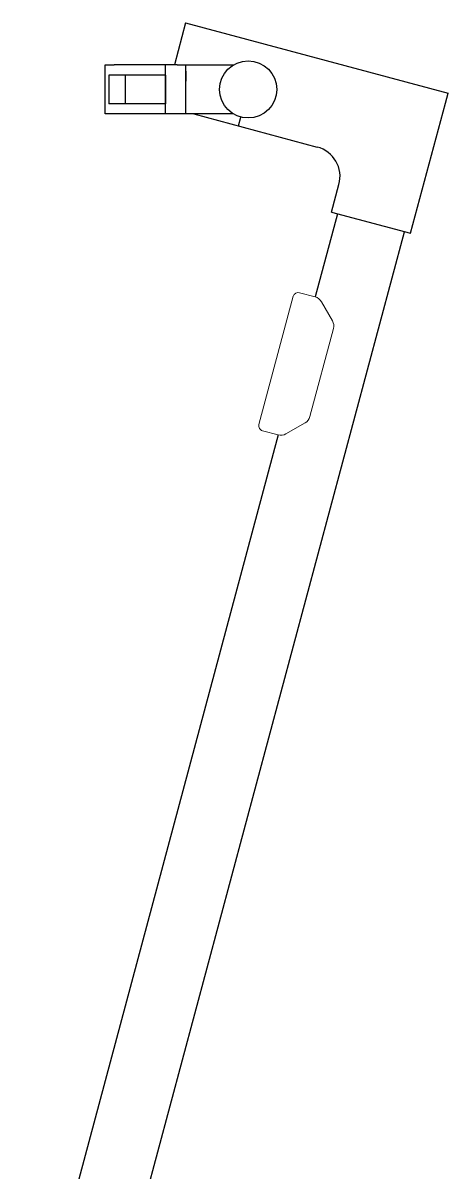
# Model space of a CAD drawing. Header units: millimetres. Extents: x 128 to 2207, y 112 to 1958.
# Drawn here: x 321 to 529, y 1368 to 1931 of the extents above; entities that cross this region are included whole.
import ezdxf

# ---------------------------------------------------------------- set-up
doc = ezdxf.new("R2010")
doc.units = ezdxf.units.MM
doc.layers.add('01_Contornos', color=7, linetype='Continuous', lineweight=20)

msp = doc.modelspace()

# ---------------------------------------------------------------- linework, layer by layer
for p, q in [((400.62, 1930.85), (395.11, 1910.32)), ((400.62, 1930.85), (529.09, 1896.43)), ((361.24, 1900.32), (361.24, 1910.32)), ((361.24, 1910.32), (365.58, 1910.32)), ((396.4, 1910.32), (365.58, 1910.32)), ((390.74, 1886.32), (390.74, 1910.32)), ((396.4, 1910.32), (424.03, 1910.32)), ((400.74, 1886.32), (400.74, 1910.32)), ((362.93, 1905.32), (362.93, 1891.32)), ((390.74, 1905.32), (362.93, 1905.32)), ((370.93, 1905.32), (370.93, 1891.32)), ((390.74, 1905.32), (390.74, 1891.32)), ((400.74, 1907.32), (400.74, 1902.32)), ((361.24, 1896.32), (361.24, 1900.32)), ((361.24, 1886.32), (361.24, 1896.32)), ((390.74, 1891.32), (362.93, 1891.32)), ((510.71, 1827.85), (527.79, 1891.6)), ((527.79, 1891.6), (529.09, 1896.43)), ((424.03, 1886.32), (361.24, 1886.32)), ((404.55, 1886.32), (465.09, 1870.09)), ((426.45, 1880.45), (427.62, 1884.79)), ((472.07, 1838.2), (475.7, 1851.72)), ((474.97, 1837.42), (464.05, 1796.67)), ((472.07, 1838.2), (510.71, 1827.85)), ((353.81, 1253.9), (507.81, 1828.62)), ((445.93, 1729.06), (320.97, 1262.7))]:
    msp.add_line(p, q)
msp.add_circle((431.24, 1898.32), 14)
msp.add_arc((461.21, 1855.61), 15, 345, 75)
at = {"layer": '01_Contornos', "color": 40, "true_color": 0xf8d731}
for p, q in [((436.51, 1734.17), (453.33, 1796.96)), ((456.39, 1798.72), (464.05, 1796.67)), ((467.09, 1794.34), (472.52, 1784.94)), ((473.01, 1781.15), (461.46, 1738.02)), ((449.73, 1729.56), (459.13, 1734.99)), ((438.27, 1731.11), (445.93, 1729.06))]:
    msp.add_line(p, q, dxfattribs=at)
for centre, radius, start, end in [((455.74, 1796.31), 2.5, 75, 165), ((462.76, 1791.84), 5, 30, 75), ((468.19, 1782.44), 5, 345, 30), ((438.92, 1733.52), 2.5, 165, 255), ((456.63, 1739.32), 5, 300, 345), ((447.23, 1733.89), 5, 255, 300)]:
    msp.add_arc(centre, radius, start, end, dxfattribs=at)

doc.saveas('drawing.dxf')
